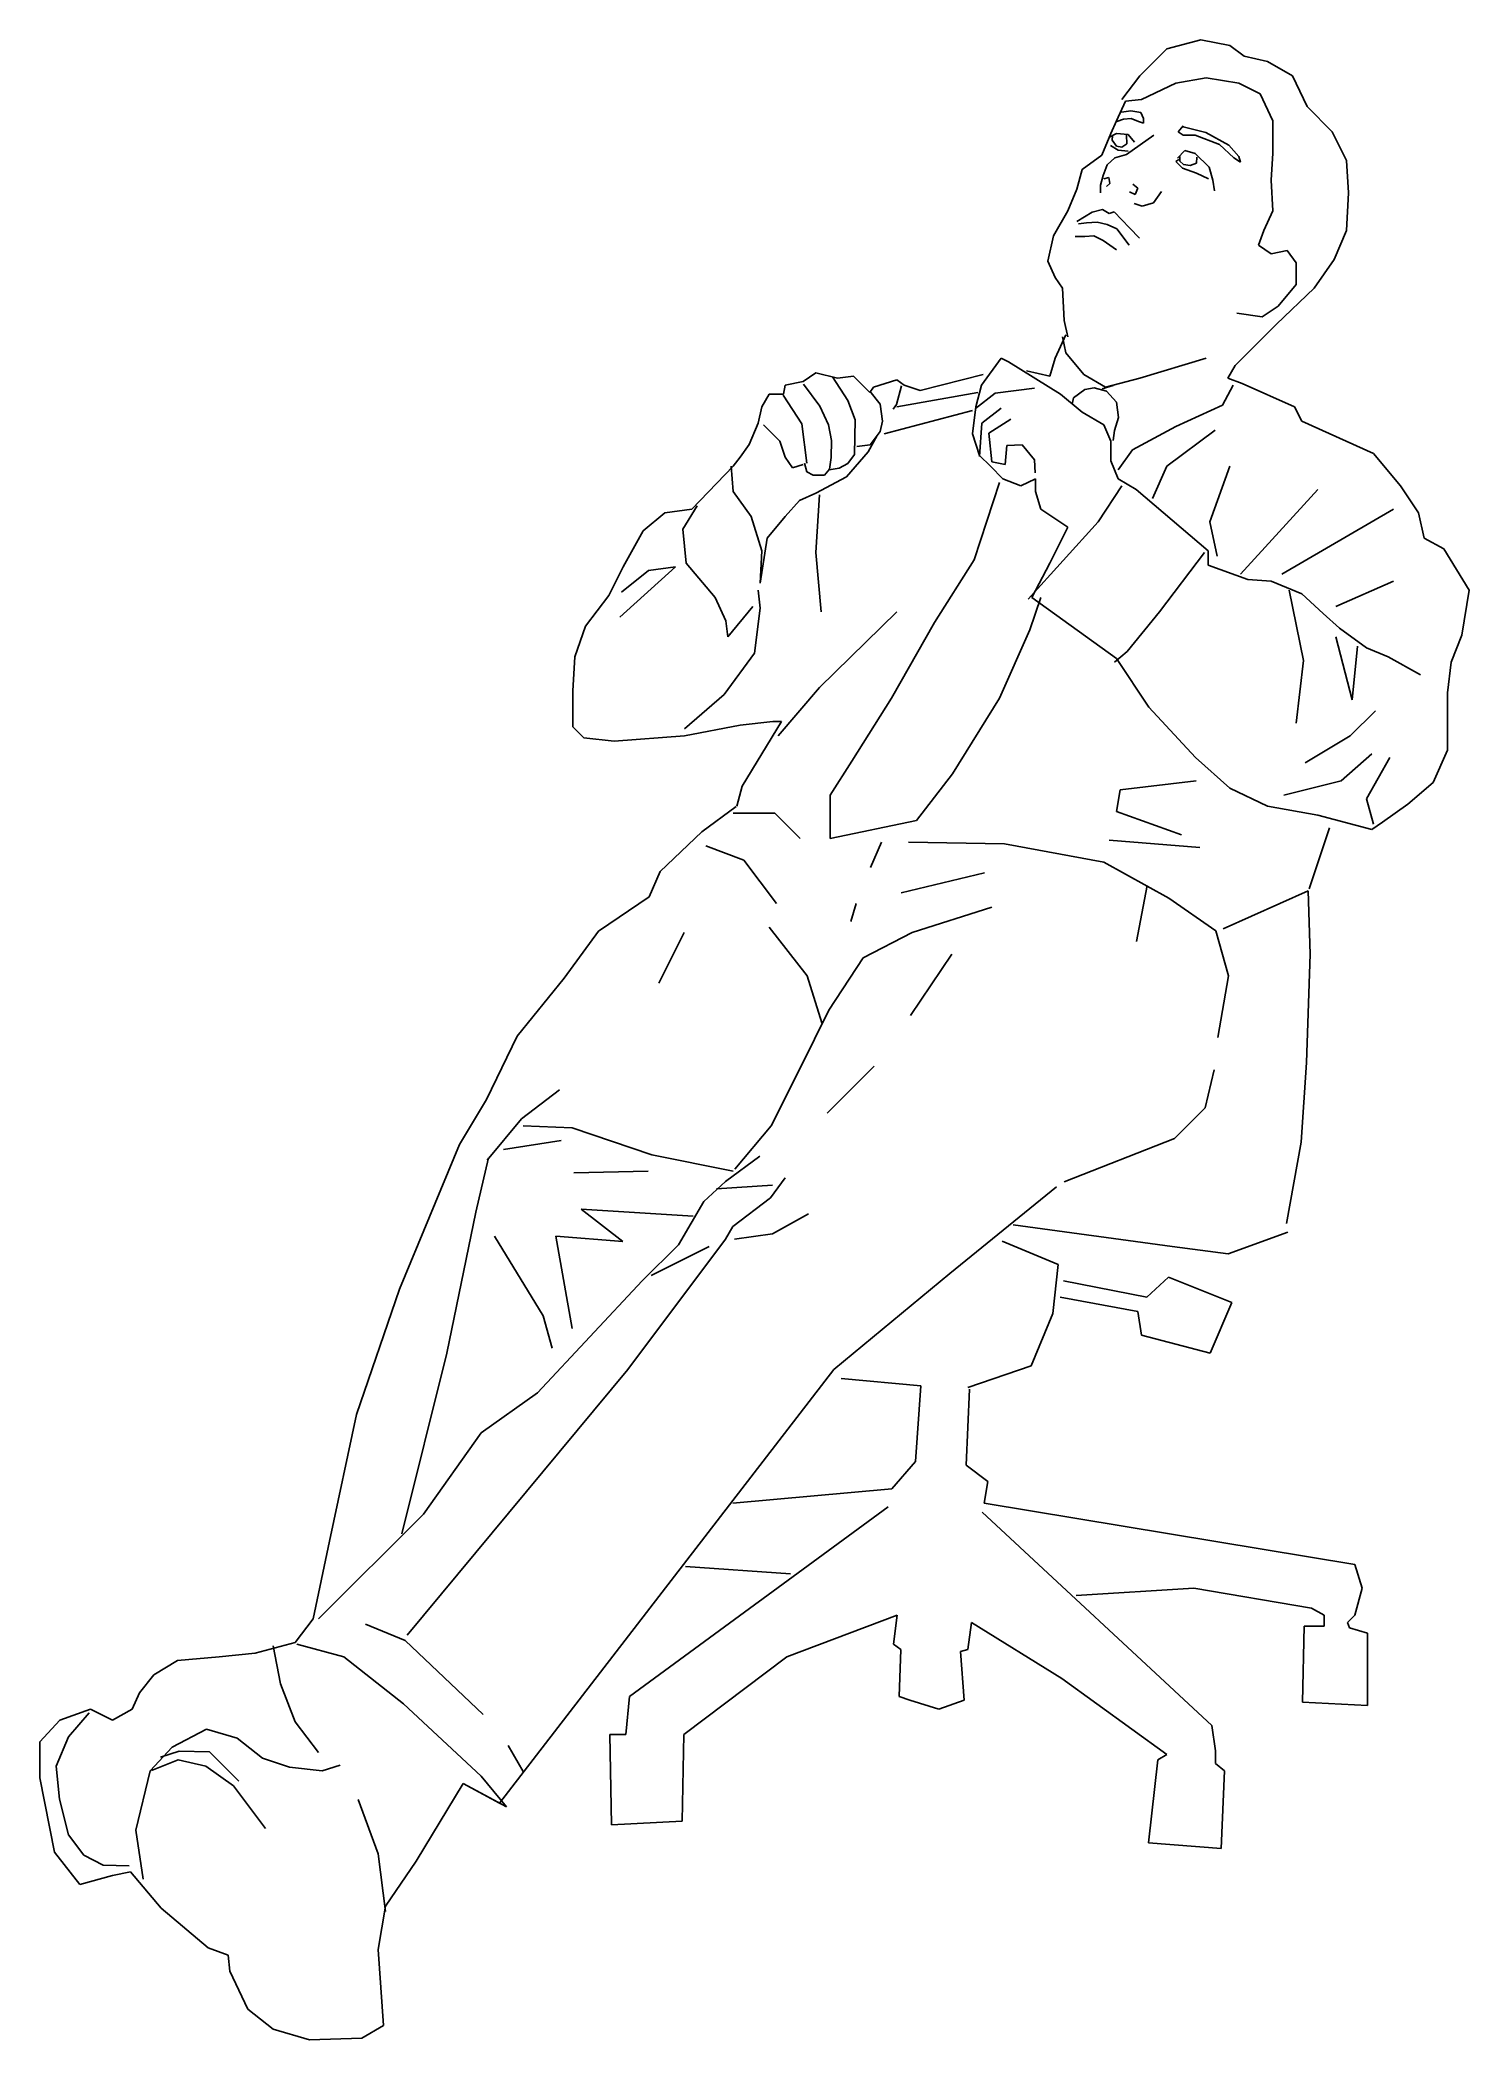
# Model space of a CAD drawing. Header units: centimetres. Extents: x -29.5 to 31.7, y -10 to 75.7.
import ezdxf

# ---------------------------------------------------------------- set-up
doc = ezdxf.new("R2010")
doc.units = ezdxf.units.CM
doc.header["$MEASUREMENT"] = 0

msp = doc.modelspace()

# ---------------------------------------------------------------- linework, layer by layer
for p, q in [((18.789, 75.302), (20.254, 75.688)), ((20.254, 75.688), (21.488, 75.456)), ((21.488, 75.456), (22.106, 74.994)), ((17.632, 74.146), (18.789, 75.302)), ((22.106, 74.994), (23.108, 74.763)), ((23.108, 74.763), (24.188, 74.146)), ((16.86, 73.144), (17.632, 74.146)), ((17.709, 73.144), (19.174, 73.838)), ((19.174, 73.838), (20.486, 74.069)), ((20.486, 74.069), (21.874, 73.838)), ((21.874, 73.838), (22.8, 73.375)), ((24.188, 74.146), (24.805, 72.836)), ((16.629, 72.219), (17.015, 73.067)), ((17.015, 73.067), (17.709, 73.144)), ((22.8, 73.375), (23.34, 72.219)), ((16.397, 71.68), (16.629, 72.219)), ((16.94, 72.294), (16.656, 72.199)), ((16.845, 72.601), (17.247, 72.648)), ((17.27, 72.318), (16.94, 72.294)), ((17.247, 72.648), (17.672, 72.577)), ((17.578, 72.199), (17.27, 72.318)), ((17.79, 72.129), (17.578, 72.199)), ((17.672, 72.577), (17.79, 72.318)), ((17.79, 72.318), (17.79, 72.129)), ((19.279, 71.751), (19.492, 72.011)), ((23.34, 72.219), (23.34, 70.832)), ((24.805, 72.836), (25.885, 71.757)), ((16.012, 70.755), (16.397, 71.68)), ((16.632, 71.68), (16.302, 71.515)), ((16.703, 70.972), (16.372, 71.161)), ((16.443, 71.397), (16.467, 71.586)), ((16.632, 71.137), (16.443, 71.397)), ((17.129, 71.633), (16.632, 71.68)), ((17.081, 71.231), (16.869, 71.09)), ((18.239, 71.609), (17.058, 70.783)), ((17.058, 71.609), (17.081, 71.231)), ((17.412, 71.302), (17.129, 71.633)), ((19.492, 71.609), (19.279, 71.751)), ((19.492, 71.963), (20.461, 71.727)), ((20.012, 71.609), (19.492, 71.609)), ((21.051, 71.208), (20.012, 71.609)), ((20.461, 71.727), (21.453, 71.184)), ((21.666, 70.641), (21.051, 71.208)), ((21.453, 71.184), (21.879, 70.688)), ((25.885, 71.757), (26.502, 70.524)), ((15.163, 70.138), (16.012, 70.755)), ((16.231, 70.334), (16.065, 69.886)), ((16.561, 70.641), (16.231, 70.334)), ((17.058, 70.783), (16.561, 70.641)), ((16.869, 71.09), (16.632, 71.137)), ((17.129, 70.924), (16.703, 70.972)), ((19.303, 70.57), (19.185, 70.476)), ((19.185, 70.476), (19.468, 70.192)), ((19.255, 70.617), (19.563, 70.948)), ((19.35, 70.499), (19.35, 70.688)), ((19.515, 70.358), (19.35, 70.499)), ((19.799, 70.311), (19.515, 70.358)), ((19.563, 70.948), (20.012, 70.83)), ((20.059, 70.405), (19.799, 70.311)), ((20.012, 70.83), (20.602, 70.24)), ((20.083, 70.665), (20.059, 70.405)), ((21.949, 70.452), (21.666, 70.641)), ((21.879, 70.688), (21.949, 70.452)), ((23.34, 70.832), (23.263, 69.676)), ((26.502, 70.524), (26.58, 69.136)), ((14.932, 69.291), (15.163, 70.138)), ((16.065, 69.886), (15.947, 69.461)), ((15.947, 69.461), (15.947, 69.13)), ((16.089, 69.744), (16.302, 69.791)), ((16.349, 69.531), (16.207, 69.413)), ((16.302, 69.791), (16.349, 69.531)), ((17.341, 69.508), (17.554, 69.342)), ((19.468, 70.192), (20.059, 69.98)), ((20.059, 69.98), (20.579, 69.744)), ((20.602, 70.24), (20.768, 69.673)), ((20.768, 69.673), (20.839, 69.224)), ((23.263, 69.676), (23.34, 68.366)), ((14.546, 68.366), (14.932, 69.291)), ((17.436, 69.059), (17.2, 69.177)), ((17.743, 68.563), (17.389, 68.681)), ((17.554, 69.342), (17.436, 69.059)), ((18.216, 68.705), (17.743, 68.563)), ((18.57, 69.201), (18.216, 68.705)), ((26.58, 69.136), (26.502, 67.518)), ((13.929, 67.287), (14.546, 68.366)), ((14.931, 67.902), (15.593, 68.304)), ((15.356, 67.855), (15.002, 67.808)), ((15.805, 67.879), (15.356, 67.855)), ((15.593, 68.304), (16.042, 68.422)), ((16.231, 67.784), (15.805, 67.879)), ((16.042, 68.422), (16.325, 68.256)), ((16.656, 67.595), (16.231, 67.784)), ((16.325, 68.256), (16.538, 68.327)), ((16.538, 68.327), (17.2, 67.642)), ((23.34, 68.366), (22.954, 67.518)), ((13.698, 66.208), (13.929, 67.287)), ((15.285, 67.265), (14.86, 67.265)), ((15.663, 67.288), (15.285, 67.265)), ((16.065, 67.099), (15.663, 67.288)), ((16.632, 66.698), (16.065, 67.099)), ((17.176, 66.887), (16.656, 67.595)), ((17.2, 67.642), (17.625, 67.194)), ((22.954, 67.518), (22.723, 66.901)), ((22.723, 66.901), (23.263, 66.516)), ((26.502, 67.518), (25.962, 66.285)), ((14.006, 65.514), (13.698, 66.208)), ((23.263, 66.516), (23.957, 66.67)), ((23.957, 66.67), (24.343, 66.131)), ((24.343, 66.131), (24.343, 65.206)), ((25.962, 66.285), (25.114, 65.052)), ((14.315, 65.052), (14.006, 65.514)), ((24.343, 65.206), (23.571, 64.281)), ((14.392, 63.664), (14.315, 65.052)), ((25.114, 65.052), (23.494, 63.51)), ((14.546, 62.971), (14.392, 63.664)), ((22.877, 63.818), (21.797, 63.973)), ((23.494, 63.51), (22.491, 62.508)), ((23.571, 64.281), (22.877, 63.818)), ((14.469, 63.048), (14.006, 62.046)), ((14.469, 62.277), (14.315, 62.971)), ((10.844, 60.89), (11.692, 62.046)), ((11.692, 62.046), (12.001, 61.892)), ((12.001, 61.892), (14.238, 60.504)), ((14.006, 62.046), (13.775, 61.275)), ((15.24, 61.352), (14.469, 62.277)), ((20.486, 62.046), (17.632, 61.198)), ((21.72, 61.737), (21.411, 61.198)), ((22.491, 62.508), (21.72, 61.737)), ((2.436, 60.89), (2.358, 60.504)), ((3.207, 61.044), (2.436, 60.89)), ((3.747, 61.429), (3.207, 61.044)), ((3.224, 60.936), (3.923, 59.998)), ((4.673, 61.198), (3.747, 61.429)), ((4.464, 61.254), (5.116, 60.237)), ((5.367, 61.275), (4.673, 61.198)), ((6.061, 60.581), (5.367, 61.275)), ((7.218, 61.121), (6.215, 60.813)), ((7.422, 60.872), (7.2, 60.062)), ((7.527, 60.89), (7.218, 61.121)), ((8.221, 60.658), (7.527, 60.89)), ((10.921, 61.352), (8.221, 60.658)), ((10.612, 59.965), (10.844, 60.89)), ((13.775, 61.275), (12.772, 61.506)), ((16.166, 60.813), (15.24, 61.352)), ((16.019, 60.733), (16.49, 60.876)), ((17.632, 61.198), (16.166, 60.813)), ((21.643, 60.89), (21.18, 60.042)), ((21.411, 61.198), (22.028, 60.967)), ((22.028, 60.967), (24.265, 59.965)), ((1.741, 60.504), (1.433, 59.965)), ((2.358, 60.504), (1.741, 60.504)), ((2.349, 60.459), (3.144, 59.236)), ((5.116, 60.237), (5.434, 59.411)), ((6.055, 60.634), (6.5, 60.078)), ((6.215, 60.813), (6.061, 60.581)), ((6.5, 60.078), (6.611, 59.347)), ((7.2, 60.062), (7.056, 59.871)), ((10.689, 60.581), (7.218, 59.965)), ((11.436, 60.557), (10.595, 59.897)), ((13.117, 60.767), (11.436, 60.557)), ((14.238, 60.504), (15.163, 59.734)), ((14.792, 60.345), (14.731, 60.079)), ((15.283, 60.713), (14.792, 60.345)), ((15.672, 60.774), (15.283, 60.713)), ((16.203, 60.631), (15.672, 60.774)), ((16.633, 60.161), (16.203, 60.631)), ((16.715, 59.507), (16.633, 60.161)), ((21.18, 60.042), (19.174, 59.117)), ((1.279, 59.271), (0.893, 58.346)), ((1.433, 59.965), (1.279, 59.271)), ((1.51, 59.194), (2.204, 58.5)), ((3.144, 59.236), (3.367, 57.551)), ((3.923, 59.998), (4.289, 59.188)), ((4.289, 59.188), (4.416, 58.521)), ((5.434, 59.411), (5.418, 58.68)), ((6.611, 59.347), (6.5, 58.902)), ((6.678, 58.809), (10.458, 59.811)), ((10.458, 58.809), (10.612, 59.965)), ((10.865, 59.267), (10.76, 57.842)), ((11.691, 59.912), (10.865, 59.267)), ((12.111, 59.432), (11.166, 58.832)), ((15.163, 59.734), (16.089, 59.194)), ((16.089, 59.194), (16.397, 58.5)), ((16.551, 58.955), (16.715, 59.507)), ((24.265, 59.965), (24.574, 59.348)), ((24.574, 59.348), (27.659, 57.961)), ((0.893, 58.346), (0.507, 57.807)), ((2.204, 58.5), (2.436, 57.807)), ((4.416, 58.521), (4.401, 57.79)), ((5.418, 58.68), (5.402, 57.917)), ((6.07, 58.33), (5.498, 58.266)), ((5.984, 58.038), (6.37, 58.732)), ((6.5, 58.902), (6.07, 58.33)), ((10.766, 57.884), (10.458, 58.809)), ((11.166, 58.832), (11.286, 57.602)), ((11.856, 57.497), (11.931, 58.307)), ((11.931, 58.307), (12.592, 58.337)), ((12.592, 58.337), (13.117, 57.692)), ((16.397, 58.5), (16.397, 57.653)), ((16.49, 58.526), (16.551, 58.955)), ((19.174, 59.117), (17.323, 58.115)), ((20.871, 58.963), (18.789, 57.421)), ((0.507, 57.807), (0.199, 57.421)), ((2.436, 57.807), (2.744, 57.344)), ((2.744, 57.344), (3.207, 57.498)), ((3.367, 57.186), (3.256, 57.551)), ((4.401, 57.79), (4.337, 57.297)), ((5.116, 57.536), (4.75, 57.329)), ((5.058, 56.959), (5.984, 58.038)), ((5.402, 57.917), (5.116, 57.536)), ((11.229, 57.421), (10.766, 57.884)), ((11.286, 57.602), (11.856, 57.497)), ((13.117, 57.692), (13.147, 57.137)), ((16.397, 57.653), (16.706, 56.882)), ((17.323, 58.115), (16.706, 57.267)), ((27.659, 57.961), (28.816, 56.574)), ((0.199, 57.421), (-1.576, 55.572)), ((0.121, 57.421), (0.199, 56.342)), ((3.637, 57.043), (3.367, 57.186)), ((4.114, 57.043), (3.637, 57.043)), ((3.747, 56.265), (5.058, 56.959)), ((4.337, 57.297), (4.114, 57.043)), ((4.75, 57.329), (4.321, 57.265)), ((11.615, 56.728), (10.535, 53.414)), ((11.769, 56.882), (11.229, 57.421)), ((12.541, 56.574), (11.769, 56.882)), ((13.158, 56.882), (12.541, 56.574)), ((13.158, 56.342), (13.158, 56.882)), ((16.706, 56.882), (17.477, 56.419)), ((18.789, 57.421), (18.172, 56.034)), ((21.488, 57.421), (20.64, 55.032)), ((-1.344, 55.726), (-1.961, 54.724)), ((0.199, 56.342), (0.97, 55.263)), ((2.436, 55.263), (3.053, 55.957)), ((3.053, 55.957), (3.747, 56.265)), ((3.901, 56.188), (3.747, 53.722)), ((13.389, 55.572), (13.158, 56.342)), ((16.86, 56.574), (15.857, 55.032)), ((17.477, 56.419), (20.563, 53.799)), ((25.268, 56.419), (21.951, 52.797)), ((28.816, 56.574), (29.588, 55.418)), ((-2.733, 55.418), (-3.658, 54.647)), ((-1.576, 55.572), (-2.733, 55.418)), ((0.97, 55.263), (1.433, 53.799)), ((1.664, 54.339), (2.436, 55.263)), ((15.857, 55.032), (12.849, 51.718)), ((14.546, 54.801), (13.389, 55.572)), ((20.64, 55.032), (20.949, 53.568)), ((28.508, 55.572), (23.725, 52.797)), ((29.588, 55.418), (29.819, 54.339)), ((-3.658, 54.647), (-4.507, 53.105)), ((-1.961, 54.724), (-1.807, 53.26)), ((1.356, 52.412), (1.664, 54.339)), ((13.775, 53.26), (14.546, 54.801)), ((29.819, 54.339), (30.668, 53.876)), ((-1.807, 53.26), (-0.573, 51.795)), ((1.433, 53.799), (1.356, 52.412)), ((3.747, 53.722), (3.978, 51.179)), ((10.535, 53.414), (8.838, 50.716)), ((13.003, 51.795), (13.775, 53.26)), ((20.409, 53.722), (18.48, 51.179)), ((20.563, 53.799), (20.563, 53.182)), ((20.563, 53.182), (22.26, 52.566)), ((30.668, 53.876), (31.748, 52.103)), ((-4.507, 53.105), (-5.124, 51.872)), ((-4.661, 50.947), (-2.27, 53.105)), ((-3.427, 52.951), (-4.584, 52.026)), ((-2.27, 53.105), (-3.427, 52.951)), ((22.26, 52.566), (23.263, 52.489)), ((23.263, 52.489), (24.574, 51.949)), ((26.04, 51.41), (28.508, 52.489)), ((-5.124, 51.872), (-6.127, 50.562)), ((-0.573, 51.795), (-0.11, 50.793)), ((1.356, 51.333), (1.279, 52.103)), ((12.926, 50.408), (13.389, 51.795)), ((16.629, 49.175), (13.003, 51.795)), ((24.034, 52.103), (24.651, 49.098)), ((24.574, 51.949), (25.5, 51.101)), ((31.748, 52.103), (31.439, 50.177)), ((-0.11, 50.793), (-0.033, 50.1)), ((-0.033, 50.1), (1.047, 51.41)), ((1.124, 49.406), (1.356, 51.333)), ((7.218, 51.179), (3.901, 47.942)), ((8.838, 50.716), (6.987, 47.479)), ((18.48, 51.179), (17.092, 49.483)), ((25.5, 51.101), (26.194, 50.485)), ((-6.127, 50.562), (-6.589, 49.252)), ((11.615, 47.479), (12.926, 50.408)), ((26.04, 50.1), (26.734, 47.402)), ((26.194, 50.485), (27.351, 49.637)), ((31.439, 50.177), (30.976, 49.021)), ((-6.589, 49.252), (-6.667, 47.787)), ((-0.187, 47.633), (1.124, 49.406)), ((17.092, 49.483), (16.552, 49.021)), ((18.017, 47.094), (16.629, 49.175)), ((24.651, 49.098), (24.343, 46.4)), ((26.734, 47.402), (26.965, 49.714)), ((27.351, 49.637), (28.277, 49.252)), ((28.277, 49.252), (29.665, 48.481)), ((30.976, 49.021), (30.822, 47.71)), ((-6.667, 47.787), (-6.667, 46.246)), ((-1.884, 46.169), (-0.187, 47.633)), ((3.901, 47.942), (2.127, 45.861)), ((6.987, 47.479), (5.29, 44.782)), ((9.609, 44.242), (11.615, 47.479)), ((30.822, 47.71), (30.822, 45.244)), ((-1.884, 45.861), (0.507, 46.323)), ((0.507, 46.323), (1.896, 46.477)), ((2.281, 46.477), (0.584, 43.703)), ((1.896, 46.477), (2.281, 46.477)), ((20.023, 44.936), (18.017, 47.094)), ((26.657, 45.861), (27.737, 46.94)), ((-6.667, 46.246), (-6.204, 45.783)), ((-6.204, 45.783), (-4.892, 45.629)), ((-4.892, 45.629), (-1.884, 45.861)), ((24.728, 44.704), (26.657, 45.861)), ((5.29, 44.782), (4.364, 43.317)), ((21.488, 43.625), (20.023, 44.936)), ((26.271, 43.934), (27.582, 45.09)), ((28.354, 44.936), (27.351, 43.163)), ((30.822, 45.244), (30.205, 43.857)), ((8.067, 42.238), (9.609, 44.242)), ((20.049, 43.941), (16.792, 43.554)), ((23.803, 43.317), (26.271, 43.934)), ((30.205, 43.857), (29.125, 42.932)), ((0.584, 43.703), (0.353, 42.855)), ((4.364, 43.317), (4.364, 41.467)), ((16.792, 43.554), (16.637, 42.624)), ((23.108, 42.855), (21.488, 43.625)), ((27.351, 43.163), (27.659, 42.084)), ((29.125, 42.932), (28.045, 42.161)), ((0.326, 42.834), (-1.147, 41.75)), ((0.2, 42.547), (1.983, 42.547)), ((1.983, 42.547), (3.069, 41.462)), ((4.364, 41.467), (8.067, 42.238)), ((16.637, 42.624), (19.428, 41.617)), ((25.268, 42.469), (23.108, 42.855)), ((27.582, 41.853), (25.268, 42.469)), ((28.045, 42.161), (27.582, 41.853)), ((-1.147, 41.75), (-2.93, 40.045)), ((0.665, 40.533), (-0.963, 41.152)), ((6.558, 41.307), (6.093, 40.223)), ((7.721, 41.307), (11.83, 41.23)), ((11.83, 41.23), (16.094, 40.455)), ((20.204, 41.075), (16.327, 41.385)), ((24.901, 39.309), (25.771, 41.917)), ((2.061, 38.673), (0.665, 40.533)), ((16.094, 40.455), (18.886, 38.906)), ((-2.93, 40.045), (-3.395, 38.961)), ((7.411, 39.138), (10.977, 39.99)), ((17.955, 39.448), (17.49, 37.046)), ((-3.395, 38.961), (-5.566, 37.489)), ((5.472, 38.673), (5.24, 37.899)), ((18.886, 38.906), (20.901, 37.511)), ((24.856, 39.216), (21.212, 37.589)), ((24.933, 36.504), (24.856, 39.216)), ((7.876, 37.434), (11.287, 38.518)), ((-5.566, 37.489), (-7.039, 35.475)), ((-1.893, 37.434), (-2.979, 35.265)), ((3.379, 35.575), (1.751, 37.666)), ((5.782, 36.349), (7.876, 37.434)), ((20.901, 37.511), (21.444, 35.575)), ((4.309, 34.103), (5.782, 36.349)), ((9.582, 36.504), (7.798, 33.87)), ((24.778, 31.856), (24.933, 36.504)), ((-7.039, 35.475), (-9.055, 32.996)), ((3.999, 33.56), (3.379, 35.575)), ((21.444, 35.575), (20.979, 32.941)), ((3.069, 31.624), (4.309, 34.103)), ((-9.055, 32.996), (-10.373, 30.284)), ((24.546, 28.447), (24.778, 31.856)), ((1.828, 29.145), (3.069, 31.624)), ((6.248, 31.701), (4.232, 29.687)), ((20.824, 31.547), (20.437, 29.92)), ((-10.373, 30.284), (-11.536, 28.348)), ((-8.871, 29.455), (-7.243, 30.694)), ((-10.344, 27.673), (-8.871, 29.455)), ((20.437, 29.92), (19.119, 28.603)), ((-11.536, 28.348), (-14.095, 22.15)), ((-9.647, 28.138), (-7.166, 28.525)), ((-6.7, 29.067), (-8.794, 29.145)), ((-3.289, 27.905), (-6.7, 29.067)), ((0.278, 27.285), (1.828, 29.145)), ((19.119, 28.603), (14.389, 26.744)), ((23.925, 24.961), (24.546, 28.447)), ((-10.285, 27.771), (-10.828, 25.447)), ((0.2, 27.208), (-3.289, 27.905)), ((-0.128, 26.764), (1.345, 27.849)), ((-6.623, 27.131), (-3.444, 27.208)), ((-1.059, 25.912), (-0.128, 26.764)), ((1.887, 26.609), (-0.516, 26.454)), ((1.81, 26.067), (2.43, 26.919)), ((-2.144, 24.053), (-1.059, 25.912)), ((0.182, 24.827), (1.81, 26.067)), ((9.486, 22.813), (14.06, 26.532)), ((-10.828, 25.447), (-12.069, 19.404)), ((-1.506, 25.271), (-6.313, 25.581)), ((-6.313, 25.581), (-4.529, 24.187)), ((1.887, 24.517), (3.438, 25.37)), ((12.199, 24.905), (19.022, 23.975)), ((-10.034, 24.419), (-7.941, 21.011)), ((-4.529, 24.187), (-7.398, 24.419)), ((-7.398, 24.419), (-6.7, 20.468)), ((-4.315, 18.707), (-0.128, 24.285)), ((-3.695, 22.503), (-2.144, 24.053)), ((-0.128, 24.285), (0.182, 24.827)), ((0.259, 24.285), (1.887, 24.517)), ((11.734, 24.208), (14.138, 23.2)), ((21.426, 23.665), (23.984, 24.595)), ((-0.826, 23.975), (-3.307, 22.736)), ((14.138, 23.2), (13.905, 21.109)), ((19.022, 23.975), (21.426, 23.665)), ((-8.192, 17.7), (-3.695, 22.503)), ((4.524, 18.707), (9.486, 22.813)), ((14.37, 22.503), (17.937, 21.806)), ((17.937, 21.806), (18.867, 22.658)), ((18.867, 22.658), (21.581, 21.574)), ((-14.095, 22.15), (-15.945, 16.771)), ((17.549, 21.186), (14.215, 21.806)), ((21.581, 21.574), (20.651, 19.404)), ((-7.941, 21.011), (-7.553, 19.616)), ((13.905, 21.109), (12.975, 18.862)), ((17.704, 20.179), (17.549, 21.186)), ((20.651, 19.404), (17.704, 20.179)), ((-12.069, 19.404), (-14.007, 11.658)), ((12.975, 18.862), (10.261, 17.933)), ((-13.774, 7.319), (-4.315, 18.707)), ((-9.82, 0.115), (4.524, 18.707)), ((8.245, 18.01), (4.834, 18.32)), ((8.013, 14.756), (8.245, 18.01)), ((-10.595, 15.996), (-8.192, 17.7)), ((10.339, 17.855), (10.184, 14.601)), ((-15.945, 16.771), (-17.108, 11.348)), ((-13.076, 12.51), (-10.595, 15.996)), ((7.005, 13.594), (8.013, 14.756)), ((10.184, 14.601), (11.114, 13.904)), ((11.114, 13.904), (10.959, 12.975)), ((0.182, 12.975), (7.005, 13.594)), ((10.959, 12.975), (26.853, 10.341)), ((-17.573, 8.017), (-13.076, 12.51)), ((-4.238, 4.686), (6.85, 12.82)), ((10.881, 12.587), (20.728, 3.446)), ((-17.108, 11.348), (-17.806, 8.017)), ((26.853, 10.341), (27.163, 9.334)), ((2.663, 9.953), (-1.834, 10.263)), ((19.953, 9.334), (14.913, 9.024)), ((24.992, 8.481), (19.953, 9.334)), ((27.163, 9.334), (26.853, 8.172)), ((-17.806, 8.017), (-18.581, 7.01)), ((-15.558, 7.784), (-13.852, 7.087)), ((7.237, 8.172), (2.508, 6.39)), ((7.082, 6.932), (7.237, 8.172)), ((10.416, 7.862), (10.261, 6.7)), ((14.293, 5.46), (10.416, 7.862)), ((25.535, 8.172), (24.992, 8.481)), ((25.535, 7.707), (25.535, 8.172)), ((26.853, 8.172), (26.543, 7.862)), ((26.543, 7.862), (26.621, 7.629)), ((-18.581, 7.01), (-20.287, 6.545)), ((-18.504, 6.932), (-16.488, 6.39)), ((-13.852, 7.087), (-10.518, 3.911)), ((7.392, 6.7), (7.082, 6.932)), ((24.605, 4.453), (24.682, 7.707)), ((24.682, 7.707), (25.535, 7.707)), ((26.621, 7.629), (27.396, 7.397)), ((27.396, 7.397), (27.396, 4.298)), ((-23.621, 6.235), (-24.629, 5.615)), ((-21.838, 6.39), (-23.621, 6.235)), ((-20.287, 6.545), (-21.838, 6.39)), ((-19.512, 6.855), (-19.202, 5.228)), ((-16.488, 6.39), (-13.929, 4.376)), ((2.508, 6.39), (-1.912, 3.059)), ((7.315, 4.686), (7.392, 6.7)), ((10.261, 6.7), (9.951, 6.622)), ((9.951, 6.622), (10.106, 4.531)), ((-24.629, 5.615), (-25.249, 4.84)), ((-19.202, 5.228), (-18.581, 3.601)), ((18.79, 2.207), (14.293, 5.46)), ((-25.249, 4.84), (-25.559, 4.143)), ((-13.929, 4.376), (-10.595, 1.277)), ((-4.393, 3.059), (-4.238, 4.686)), ((7.78, 4.531), (7.315, 4.686)), ((9.021, 4.143), (7.78, 4.531)), ((10.106, 4.531), (9.021, 4.143)), ((27.396, 4.298), (24.605, 4.453)), ((-28.661, 3.678), (-29.514, 2.749)), ((-27.343, 4.143), (-28.661, 3.678)), ((-27.411, 3.995), (-28.29, 2.964)), ((-26.412, 3.678), (-27.343, 4.143)), ((-25.559, 4.143), (-26.412, 3.678)), ((-18.581, 3.601), (-17.573, 2.284)), ((20.728, 3.446), (20.883, 2.361)), ((-29.514, 2.749), (-29.514, 1.199)), ((-28.29, 2.964), (-28.825, 1.704)), ((-23.854, 2.516), (-22.38, 3.291)), ((-22.38, 3.291), (-21.062, 2.904)), ((-21.062, 2.904), (-19.977, 2.052)), ((-8.796, 1.475), (-9.446, 2.582)), ((-5.013, -0.815), (-5.091, 3.059)), ((-5.091, 3.059), (-4.393, 3.059)), ((-1.912, 3.059), (-1.989, -0.66)), ((-24.784, 1.509), (-23.854, 2.516)), ((-24.735, 1.513), (-23.588, 1.971)), ((-24.353, 2.086), (-23.55, 2.353)), ((-23.588, 1.971), (-22.403, 1.704)), ((-23.55, 2.353), (-22.251, 2.315)), ((-22.251, 2.315), (-20.989, 1.054)), ((-19.977, 2.052), (-18.814, 1.664)), ((-17.418, 1.509), (-16.643, 1.742)), ((18.014, -1.589), (18.402, 1.974)), ((18.402, 1.974), (18.79, 2.207)), ((20.883, 2.361), (20.883, 1.819)), ((20.883, 1.819), (21.271, 1.509)), ((-29.514, 1.199), (-28.893, -1.977)), ((-28.825, 1.704), (-28.672, 0.291)), ((-25.404, -1.047), (-24.784, 1.509)), ((-22.403, 1.704), (-21.219, 0.864)), ((-21.219, 0.864), (-19.843, -0.97)), ((-18.814, 1.664), (-17.418, 1.509)), ((-13.387, -2.364), (-11.371, 0.967)), ((-11.371, 0.967), (-9.82, 0.115)), ((-9.51, -0.04), (-11.371, 0.967)), ((-10.595, 1.277), (-9.51, -0.04)), ((21.271, 1.509), (21.116, -1.822)), ((-28.672, 0.291), (-28.29, -1.237)), ((-15.015, -2.054), (-15.868, 0.27)), ((-1.989, -0.66), (-5.013, -0.815)), ((-28.29, -1.237), (-27.64, -2.115)), ((-25.094, -3.139), (-25.404, -1.047)), ((21.116, -1.822), (18.014, -1.589)), ((-28.893, -1.977), (-27.808, -3.371)), ((-27.64, -2.115), (-26.799, -2.535)), ((-26.799, -2.535), (-25.691, -2.574)), ((-14.705, -4.533), (-15.015, -2.054)), ((-14.705, -4.301), (-13.387, -2.364)), ((-27.808, -3.371), (-26.412, -2.984)), ((-26.412, -2.984), (-25.637, -2.829)), ((-25.637, -2.829), (-24.319, -4.378)), ((-24.319, -4.378), (-22.303, -6.083)), ((-15.015, -6.16), (-14.705, -4.301)), ((-22.303, -6.083), (-21.45, -6.392)), ((-21.45, -6.392), (-21.373, -7.09)), ((-14.782, -9.414), (-15.015, -6.16)), ((-21.373, -7.09), (-20.597, -8.716)), ((-20.597, -8.716), (-19.512, -9.569)), ((-15.713, -9.956), (-14.782, -9.414)), ((-19.512, -9.569), (-17.961, -10.033)), ((-17.961, -10.033), (-15.713, -9.956))]:
    msp.add_line(p, q)

doc.saveas('drawing.dxf')
